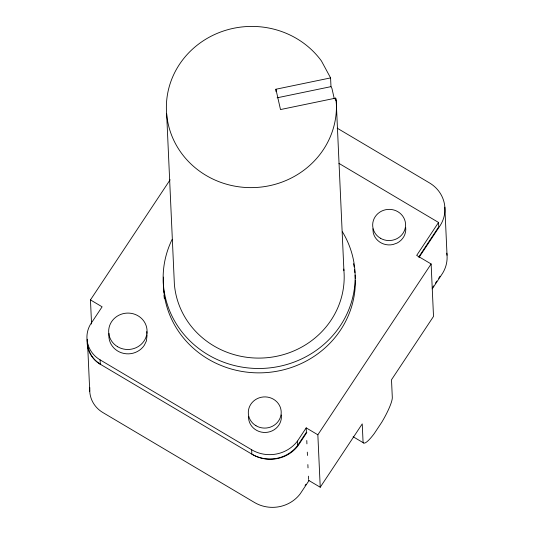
<?xml version="1.0" encoding="UTF-8"?>
<svg xmlns="http://www.w3.org/2000/svg" width="534" height="534" viewBox="0 0 534 534"><rect width="100%" height="100%" fill="white"/><g stroke="black" fill="none" stroke-linecap="round" stroke-linejoin="round"><path stroke-width="0.8" d="M91.561 324.051L90.46 299.908L170.126 179.784M338.963 163.391L438.534 222.458L416.687 255.406L431.132 263.976L433.515 316.422L391.502 379.767L392.303 397.336A27.434 4.98 -59.3 0 1 381.837 422.134L374.267 433.555A27.434 4.98 -59.3 0 1 363.04 441.464L362.239 423.889L320.233 487.235L308.585 480.326M418.709 257.028L438.734 226.83L438.534 222.458M419.123 257.281L439.155 227.077A33.028 31.306 -2.6 0 0 429.53 182.942L337.174 128.16M90.46 299.908L102.107 306.816L92.489 321.328A28.195 26.727 -2.6 0 0 100.072 359.849L251.647 449.761L251.841 454.134A34.042 32.267 -2.6 0 0 297.618 445.489L297.425 441.117L306.202 427.881L317.85 434.789L320.233 487.235M297.618 445.489L306.403 432.253L306.202 427.881M306.816 432.5L298.039 445.736A34.042 32.267 -2.6 0 1 252.262 454.381L100.272 364.221A28.195 26.727 -2.6 0 1 87.229 339.27M317.85 434.789L431.132 263.976M432.273 287.946L433.635 285.89M435.457 283.14L436.819 281.084M438.641 278.341L440.009 276.278M432.233 288.881L441.338 275.157A33.028 31.306 -2.6 0 0 446.811 253.163M305.068 485.62L305.949 484.298M308.999 480.573L300.221 493.816A34.042 32.267 -2.6 0 1 254.444 502.461L102.868 412.548A28.195 26.727 -2.6 0 1 89.832 387.591M276.018 91.621L275.904 89.238L330.586 77.904L330.987 86.642L331.934 88.397L334.291 98.83M277.119 97.809L330.987 86.642M343.916 270.665L336.18 100.212L335.706 98.116L280.497 109.557L275.904 89.238M353.128 436.739L363.641 442.973M330.586 77.904L321.435 60.963A85.046 80.601 -2.6 0 0 182.121 60.609A85.046 80.601 -2.6 0 0 228.786 184.831A85.046 80.601 -2.6 0 0 336.18 100.212M372.879 228.799L373.273 232.851A16.461 15.599 -2.6 0 0 392.964 244.525L396.996 243.097A16.461 15.599 -2.6 0 0 405.673 227.411M146.79 331.554L146.97 333.43M147.11 334.851L146.403 340.966L144.3 345.291A19.204 18.203 -2.6 0 1 121.578 352.82A19.204 18.203 -2.6 0 1 109.009 333.456M444.855 207.172L447.038 255.252M335.706 98.116L335.813 100.499M306.776 440.537L306.923 443.854M307.304 452.144L307.451 455.462M307.864 464.58L308.018 467.891M308.392 476.181L308.545 479.499M166.648 113.835L174.384 284.295A85.046 80.601 -2.6 0 0 266.773 357.733A85.046 80.601 -2.6 0 0 343.769 269.063M100.072 359.849L100.272 364.221M87.603 344.009L89.745 391.255M281.298 414.951A16.461 15.599 -2.6 0 1 265.605 432.453A16.461 15.599 -2.6 0 1 248.51 416.333M342.448 231.836A96.02 91 -2.6 0 1 263.195 368.393A96.02 91 -2.6 0 1 172.135 239.419M355.35 280.056A96.02 91 -2.6 0 1 257.335 372.852A96.02 91 -2.6 0 1 163.497 277.113M353.521 263.696A96.02 91 -2.6 0 1 354.135 266.927M354.516 269.37A96.02 91 -2.6 0 1 354.916 272.647M355.13 275.117A96.02 91 -2.6 0 1 355.31 278.408M164.385 298.7A96.02 91 -2.6 0 1 163.985 295.422M163.718 292.131A96.02 91 -2.6 0 1 163.591 289.662M163.544 287.192A96.02 91 -2.6 0 1 163.564 284.742M297.425 441.117A34.042 32.267 -2.6 0 1 251.647 449.761M100.686 364.468A28.195 26.727 -2.6 0 1 88.163 347.541M87.77 345.371A28.195 26.727 -2.6 0 1 87.609 343.916M117.62 346.733A19.204 18.203 -2.6 0 0 147.05 331.908A19.204 18.203 -2.6 0 0 118.915 315.22A19.204 18.203 -2.6 0 0 117.62 346.733M380.348 238.197A16.461 15.599 -2.6 0 0 405.573 225.488A16.461 15.599 -2.6 0 0 381.463 211.19A16.461 15.599 -2.6 0 0 380.348 238.197M255.98 425.731A16.461 15.599 -2.6 0 0 281.204 413.029A16.461 15.599 -2.6 0 0 257.094 398.724A16.461 15.599 -2.6 0 0 255.98 425.731"/></g></svg>
